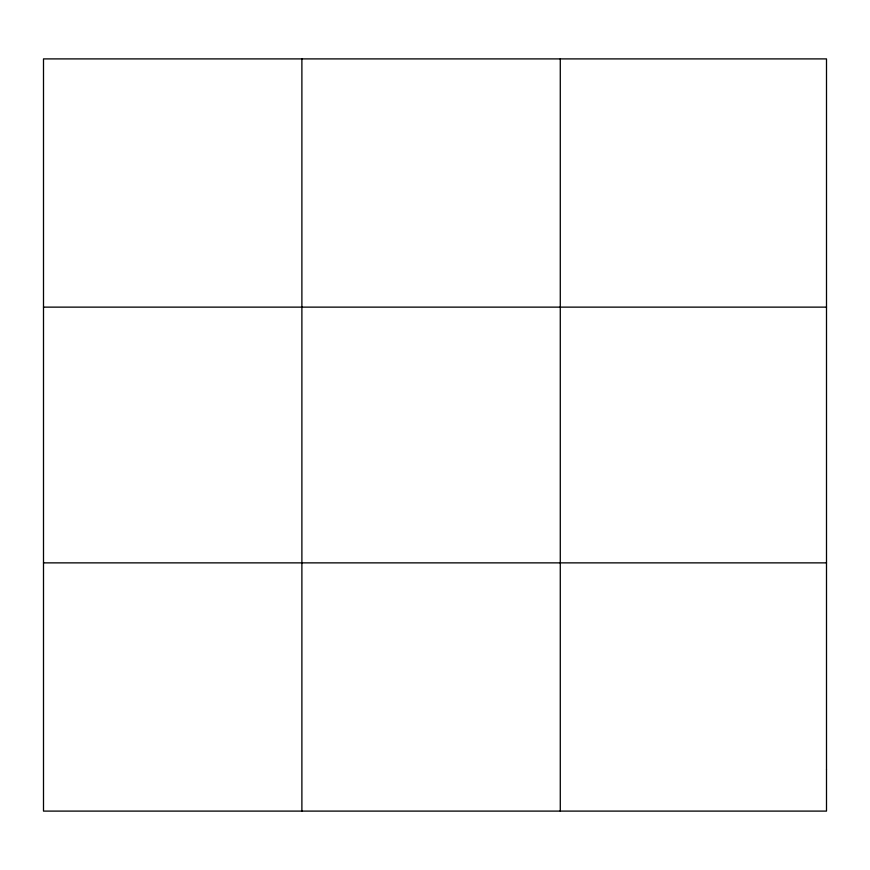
<?xml version="1.0" encoding="UTF-8"?>
<svg xmlns="http://www.w3.org/2000/svg" width="870" height="870" viewBox="0 0 870 870"><rect width="100%" height="100%" fill="white"/><g stroke="black" fill="none" stroke-linecap="round" stroke-linejoin="round"><path stroke-width="1.3" d="M301.89 58.899L301.89 811.101M560.28 58.899L560.28 811.101M43.5 307.132L826.5 307.132M43.5 562.868L826.5 562.868M826.5 769.722L826.5 811.101L43.5 811.101L43.5 58.899L826.5 58.899L826.5 769.722"/></g></svg>
